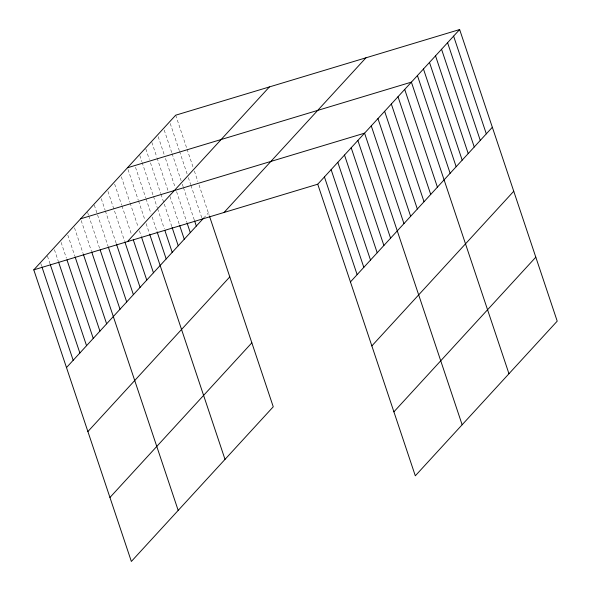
<?xml version="1.0" encoding="UTF-8"?>
<svg xmlns="http://www.w3.org/2000/svg" width="591" height="591" viewBox="0 0 591 591"><rect width="100%" height="100%" fill="white"/><g stroke="black" fill="none" stroke-linecap="round" stroke-linejoin="round"><path stroke-width="0.44" stroke-dasharray="2.96 2.22" d="M203.563 218.175L208.387 212.915M175.69 115.193L186.786 148.348M187.074 149.22L193.205 167.541M194.373 171.035L197.874 181.503M199.041 184.99L209.251 215.508M170.245 123.512L179.295 150.557M179.583 151.429L187.177 174.116M188.344 177.603L190.679 184.584M190.967 185.456L201.775 217.739M164.209 130.079L171.804 152.766M172.092 153.638L181.142 180.691M182.309 184.178L183.188 186.793M183.476 187.665L194.284 219.955M158.181 136.654L164.313 154.975M165.48 158.469L175.113 187.258M176.576 191.624L186.793 222.164M151.857 142.357L156.822 157.191M157.11 158.063L168.206 191.218M169.957 196.448L179.302 224.373M145.829 148.925L149.331 159.4M150.498 162.887L160.715 193.427M161.011 194.299L171.811 226.582M139.794 155.499L141.84 161.609M142.128 162.481L153.224 195.636M153.52 196.507L157.309 207.855M157.605 208.726L164.32 228.791M135.516 167.312L145.733 197.845M146.029 198.716L150.993 213.55M152.16 217.045L156.829 231M128.025 169.521L138.242 200.061M138.538 200.933L144.958 220.125M146.125 223.612L149.338 233.216M121.34 176.812L129.806 202.115M130.094 202.986L138.272 227.417M139.439 230.904L141.19 236.141M114.647 184.104L121.657 205.04M121.945 205.912L131.579 234.708M107.961 191.395L124.598 241.128M101.268 198.679L105.065 210.027M105.353 210.898L116.154 243.182M94.287 205.099L108.005 246.107M87.594 212.391L88.473 215.013M88.761 215.885L99.857 249.04M81.196 220.554L91.42 251.094M74.51 227.845L82.976 253.147M67.817 235.137L74.828 256.08M61.132 242.428L66.384 258.134M54.438 249.72L58.236 261.059M47.457 256.139L50.087 263.992M40.772 263.431L41.643 266.046"/><path stroke-width="0.89" d="M209.546 216.372L273.256 406.793L131.357 561.45L33.79 269.851L175.69 115.193L459.643 29.55L557.21 321.149L415.31 475.807L317.744 184.207L459.643 29.55M127.493 241.586L269.393 86.929M66.487 367.572L203.563 218.175M224.041 212.472L365.94 57.815M87.896 431.548L229.796 276.891M109.948 497.467L251.847 342.81M350.441 281.929L492.34 127.272M371.85 345.912L513.749 191.255M393.902 411.831L535.808 257.174M127.442 167.778L411.395 82.134L508.969 373.734M80.612 218.81L364.573 133.167L462.14 424.774M33.79 269.851L317.744 184.207M453.615 36.125L486.312 133.847M447.579 42.692L480.276 140.422M441.551 49.267L474.248 146.989M435.523 55.842L468.22 153.564M429.487 62.417L462.184 160.139M423.459 68.984L456.156 166.714M417.431 75.559L450.128 173.281M404.709 89.426L437.406 187.148M398.016 96.717L430.713 194.439M391.331 104.009L424.028 201.73M384.638 111.3L417.335 209.022M377.952 118.592L410.649 216.313M371.259 125.876L403.956 223.605M357.88 140.459L390.577 238.188M351.187 147.75L383.891 245.472M344.501 155.041L377.198 252.763M337.808 162.333L370.513 260.055M331.123 169.624L363.82 267.346M324.429 176.916L357.127 274.638M194.572 220.827L196.323 226.058M187.081 223.036L190.295 232.632M179.59 225.245L184.266 239.207M172.099 227.454L178.231 245.775M164.904 230.542L172.203 252.35M157.117 231.879L166.174 258.924M149.634 234.088L225.008 459.377M141.478 237.013L153.453 272.791M133.33 239.946L146.76 280.082M124.893 242L140.074 287.374M116.449 244.053L133.381 294.658M108.301 246.986L126.696 301.949M100.152 249.912L120.003 309.241M91.708 251.965L178.186 510.41M83.265 254.019L106.624 323.824M75.116 256.952L99.931 331.115M66.968 259.877L93.245 338.407M58.531 261.939L86.552 345.698M50.375 264.864L79.866 352.99M41.939 266.918L73.173 360.281"/></g></svg>
